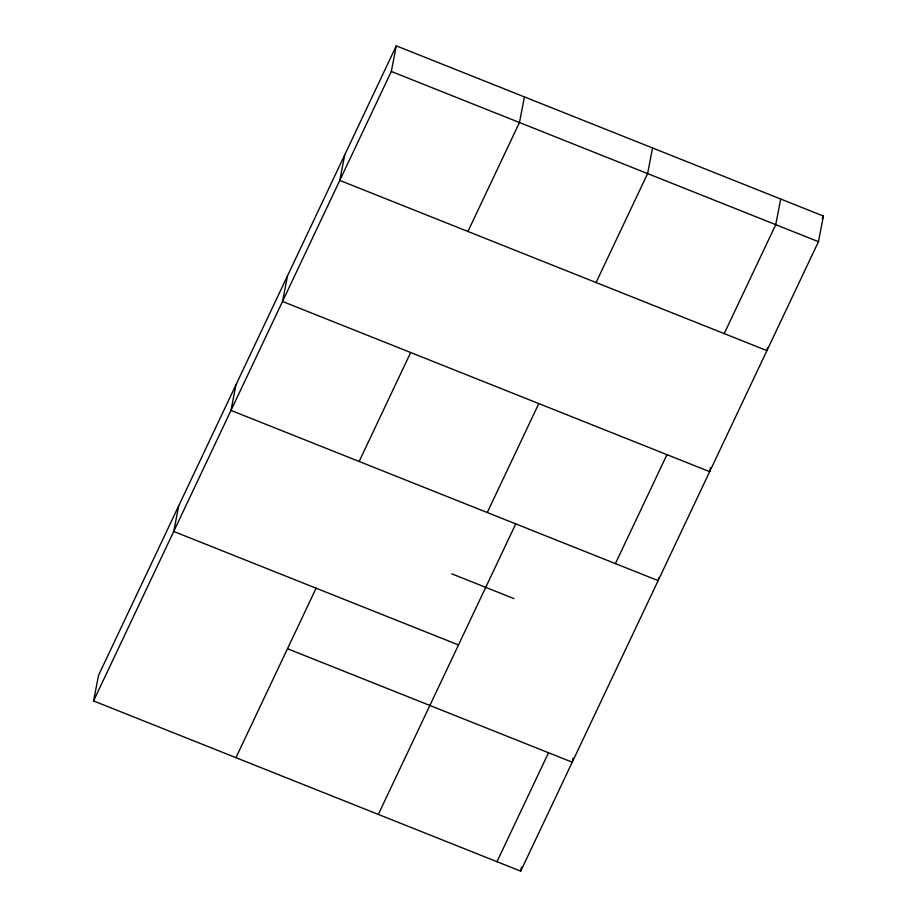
<?xml version="1.0" encoding="UTF-8"?>
<svg xmlns="http://www.w3.org/2000/svg" width="917" height="917" viewBox="0 0 917 917"><rect width="100%" height="100%" fill="white"/><g stroke="black" fill="none" stroke-linecap="round" stroke-linejoin="round"><path stroke-width="1.38" d="M93.557 700.932L98.543 675.325L396.293 45.85L823.443 216.068L818.457 241.675L520.707 871.15L93.557 700.932L391.318 71.457L396.293 45.85M178.7 505.852L173.726 531.459L458.489 644.938M235.967 384.796L230.981 410.403L658.131 580.621L658.658 577.928M287.502 275.857L282.516 301.452L709.666 471.67L710.457 467.636M344.758 154.801L339.783 180.408L766.921 350.615L767.449 347.921M524.432 96.915L519.458 122.523L467.922 231.474M652.583 147.981L647.597 173.588L596.073 282.539M520.707 871.15L521.498 867.104M573.033 758.164L572.242 762.199L287.48 648.72M780.722 199.046L775.748 224.654L724.212 333.605M359.132 461.469L410.667 352.518M235.944 757.671L316.113 588.198M487.271 512.534L538.806 403.583M378.331 814.411L515.755 523.882M615.422 563.6L666.957 454.649M496.98 861.693L548.515 752.742M822.228 218.624L823.443 216.068M391.318 71.457L818.457 241.675M451.76 573.824L513.944 598.595"/></g></svg>
